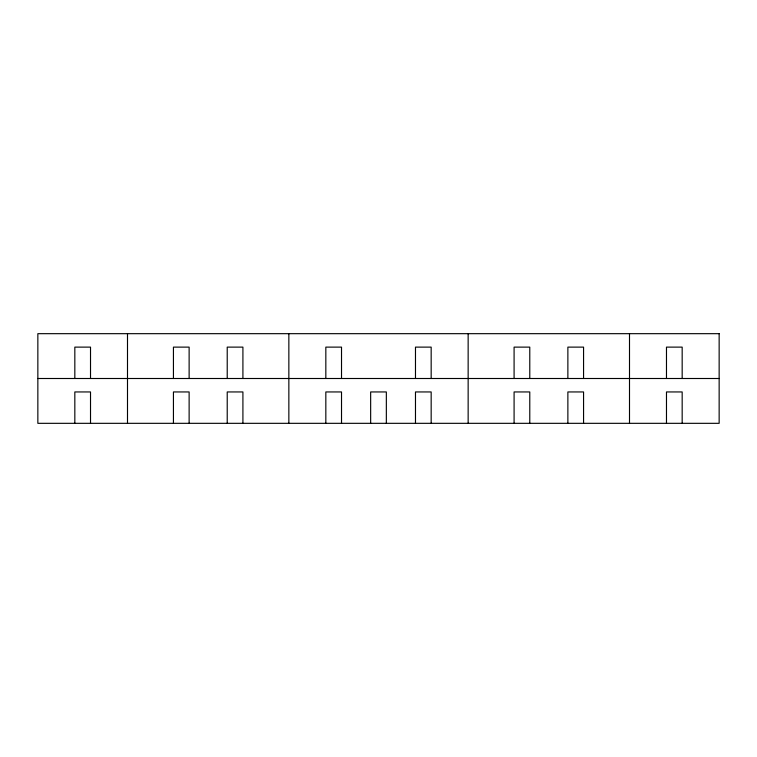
<?xml version="1.0" encoding="UTF-8"?>
<svg xmlns="http://www.w3.org/2000/svg" width="757" height="757" viewBox="0 0 757 757"><rect width="100%" height="100%" fill="white"/><g stroke="black" fill="none" stroke-linecap="round" stroke-linejoin="round"><path stroke-width="1.14" d="M37.85 378.5L719.15 378.5M682.171 378.5L682.171 347.122L666.482 347.122L666.482 378.5M682.171 423.324L682.171 391.946L666.482 391.946L666.482 423.324M629.502 333.676L629.502 423.324M583.562 378.5L583.562 347.122L567.873 347.122L567.873 378.5M583.562 423.324L583.562 391.946L567.873 391.946L567.873 423.324M529.777 378.5L529.777 347.122L514.088 347.122L514.088 378.5M529.777 423.324L529.777 391.946L514.088 391.946L514.088 423.324M468.148 333.676L468.148 423.324M431.168 378.5L431.168 347.122L415.479 347.122L415.479 378.5M431.168 423.324L431.168 391.946L415.479 391.946L415.479 423.324M386.344 423.324L386.344 391.946L370.656 391.946L370.656 423.324M341.521 378.5L341.521 347.122L325.832 347.122L325.832 378.5M341.521 423.324L341.521 391.946L325.832 391.946L325.832 423.324M288.852 333.676L288.852 423.324M242.912 378.5L242.912 347.122L227.223 347.122L227.223 378.5M242.912 423.324L242.912 391.946L227.223 391.946L227.223 423.324M189.127 378.5L189.127 347.122L173.438 347.122L173.438 378.5M189.127 423.324L189.127 391.946L173.438 391.946L173.438 423.324M127.498 333.676L127.498 423.324M90.518 378.5L90.518 347.122L74.829 347.122L74.829 378.5M90.518 423.324L90.518 391.946L74.829 391.946L74.829 423.324M719.15 333.676L37.85 333.676L37.85 423.324L719.15 423.324L719.15 333.676"/></g></svg>
